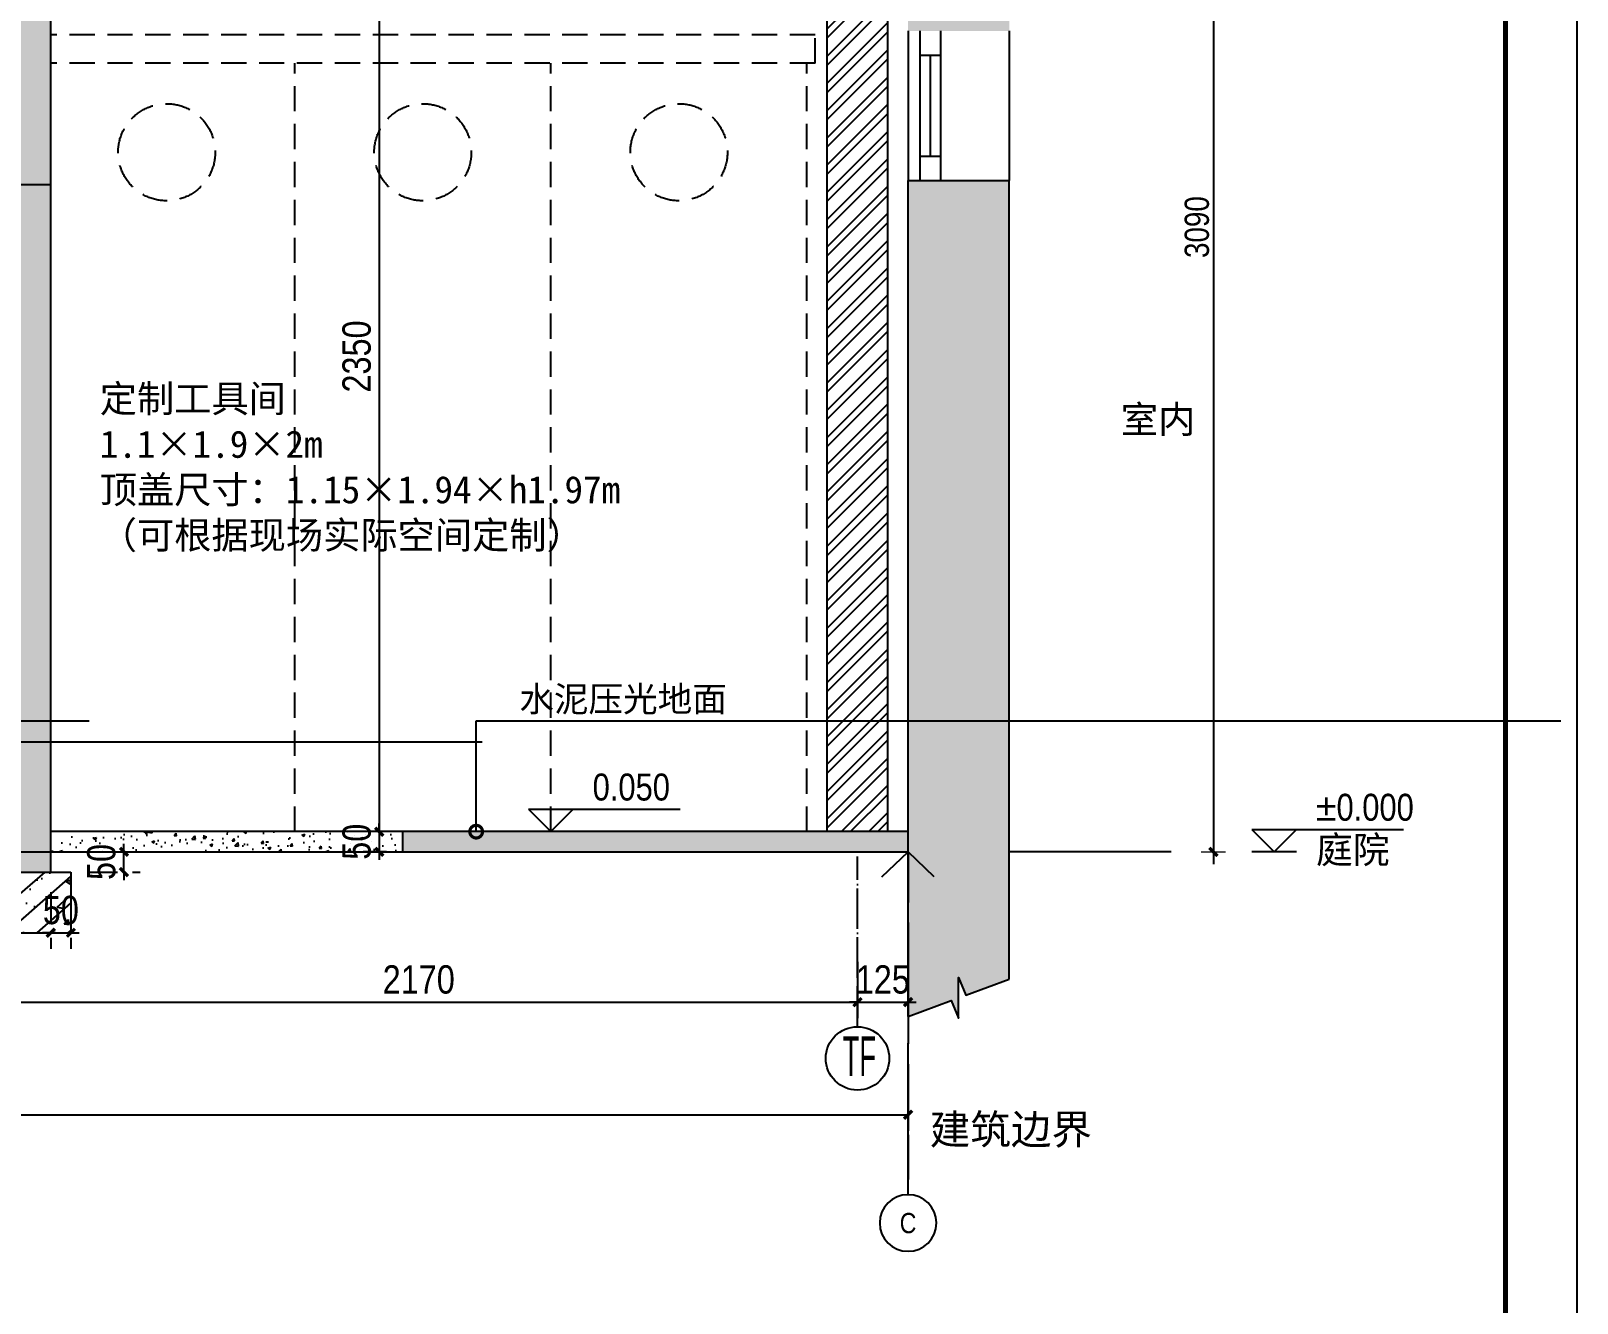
# Model space of a CAD drawing. Extents: x 9928 to 93764, y -101273 to -34887.
# Drawn here: x 83771 to 87594, y -61333 to -58187 of the extents above; entities that cross this region are included whole.
import ezdxf
from ezdxf import colors
from ezdxf.entities.mleader import LeaderData, LeaderLine
from ezdxf.enums import TextEntityAlignment as Align
from ezdxf.math import Vec2, Vec3

# ---------------------------------------------------------------- set-up
doc = ezdxf.new("R2010")
doc.units = 0
doc.header["$LTSCALE"] = 1000
doc.header["$MEASUREMENT"] = 0
for name, pattern in [('CENTER', [2, 1.25, -0.25, 0.25, -0.25]), ('DASH', [0.35, 0.25, -0.1]), ('DOTE', [2.42, 2, -0.2, 0.02, -0.2]), ('HIDDEN', [0.375, 0.25, -0.125])]:
    doc.linetypes.add(name, pattern=pattern)
doc.layers.add('_0', color=7, linetype='Continuous', lineweight=25)
for name, color, linetype in [('A', 163, 'CENTER'), ('A-ANNO-DIMS', 6, 'Continuous'), ('A-ANNO-NOTE', 4, 'Continuous'), ('A-ANNO-SYMB', 4, 'Continuous'), ('A-DETL-175', 175, 'Continuous'), ('A-DETL-42', 42, 'Continuous'), ('A-DETL-PATT-251', 251, 'Continuous'), ('A-FURN-PATT-251', 251, 'Continuous'), ('A-SECT-005', 5, 'Continuous'), ('A-SECT-146', 216, 'Continuous'), ('GL', 131, 'Continuous'), ('S-GRID-IDEN', 4, 'Continuous'), ('核对', 7, 'Continuous'), ('设备', 150, 'Continuous')]:
    doc.layers.add(name, color=color, linetype=linetype)
doc.layers.add('A-ANNO-NPLT', color=250, linetype='Continuous', plot=False)
doc.styles.add('DIM', font='ARIALN.TTF')
doc.styles.add('DIM_T3', font='ARIALN.TTF')
doc.styles.add('EN', font='ARIALN.TTF')
doc.styles.add('EN1', font='ARIALN.TTF')
doc.styles.get("Standard").update_dxf_attribs({"font": 'gbenor.shx', "bigfont": 'gbcbig.shx'})
doc.dimstyles.new('_TCH_ARCH&&20', dxfattribs={"dimtxt": 70, "dimasz": 20, "dimexe": 40, "dimexo": 40, "dimgap": 20, "dimtad": 1, "dimdec": 0, "dimzin": 0, "dimdsep": 46, "dimtxsty": 'DIM_T3', "dimblk": 'ARCHTICK', "dimcen": 0.09, "dimclrd": 6, "dimclre": 6, "dimclrt": 6, "dimazin": 2, "dimtfac": 1, "dimtdec": 0, "dimtix": 1, "dimtmove": 2, "dimatfit": 3, "dimfxl": 100, "dimfxlon": 1, "dimtolj": 1, "dimtzin": 0, "dimarcsym": 0})
doc.dimstyles.new('DIM20', dxfattribs={"dimscale": 20, "dimtxt": 3, "dimasz": 1, "dimexe": 1.5, "dimexo": 1.5, "dimgap": 0.5, "dimtad": 1, "dimdec": 0, "dimzin": 3, "dimdsep": 46, "dimtxsty": 'DIM', "dimblk": 'ARCHTICK', "dimcen": 2.5, "dimdle": 1.5, "dimclrd": 256, "dimclre": 8, "dimclrt": 256, "dimadec": 0, "dimazin": 0, "dimtfac": 1, "dimtdec": 0, "dimtix": 1, "dimtmove": 2, "dimatfit": 3, "dimfxl": 1.5, "dimfxlon": 1, "dimtolj": 1, "dimtzin": 3, "dimlwe": 5, "dimarcsym": 0})

# ---------------------------------------------------------------- blocks, each defined once
blk = doc.blocks.new('_ArchTick')
at = {"color": 0, "linetype": 'ByBlock', "const_width": 0.4}
blk.add_lwpolyline([(-0.5, -0.5), (0.5, 0.5)], dxfattribs=at)
blk = doc.blocks.new('*D21')
at = {"layer": 'A-ANNO-DIMS', "color": 6, "lineweight": -2, "transparency": 16777216}
for p, q in [((83644.5, -60488.8), (83644.5, -60628.8)), ((85814.5, -60488.8), (85814.5, -60628.8)), ((83644.5, -60588.8), (85814.5, -60588.8))]:
    blk.add_line(p, q, dxfattribs=at)
at = {"layer": 'Defpoints', "color": 0, "transparency": 16777216}
for p in [(85814.5, -60228.9), (83644.5, -60443.4), (85814.5, -60588.8)]:
    blk.add_point(p, dxfattribs=at)
at = {"layer": 'A-ANNO-DIMS', "color": 6, "lineweight": -2, "transparency": 16777216, "xscale": 20, "yscale": 20, "zscale": 20, "rotation": 180}
blk.add_blockref('_ArchTick', (83644.5, -60588.8), dxfattribs=at)
at = {"layer": 'A-ANNO-DIMS', "color": 6, "lineweight": -2, "transparency": 16777216, "xscale": 20, "yscale": 20, "zscale": 20}
blk.add_blockref('_ArchTick', (85814.5, -60588.8), dxfattribs=at)
at = {"layer": 'A-ANNO-DIMS', "color": 6, "transparency": 16777216, "insert": (84729.5, -60533.1), "char_height": 70, "attachment_point": 5, "style": 'DIM_T3'}
blk.add_mtext('\\A1;2170', dxfattribs=at)
blk = doc.blocks.new('*D23')
at = {"layer": 'A-ANNO-DIMS', "color": 6, "lineweight": -2, "transparency": 16777216}
for p, q in [((85814.5, -60488.8), (85814.5, -60628.8)), ((85939.5, -60488.8), (85939.5, -60628.8)), ((85814.5, -60588.8), (85794.5, -60588.8)), ((85814.5, -60588.8), (85939.5, -60588.8)), ((85939.5, -60588.8), (85959.5, -60588.8))]:
    blk.add_line(p, q, dxfattribs=at)
at = {"layer": 'Defpoints', "color": 0, "transparency": 16777216}
for p in [(85939.5, -59547.2), (85814.5, -60228.9), (85939.5, -60588.8)]:
    blk.add_point(p, dxfattribs=at)
at = {"layer": 'A-ANNO-DIMS', "color": 6, "lineweight": -2, "transparency": 16777216, "xscale": 20, "yscale": 20, "zscale": 20}
blk.add_blockref('_ArchTick', (85814.5, -60588.8), dxfattribs=at)
at = {"layer": 'A-ANNO-DIMS', "color": 6, "lineweight": -2, "transparency": 16777216, "xscale": 20, "yscale": 20, "zscale": 20, "rotation": 180}
blk.add_blockref('_ArchTick', (85939.5, -60588.8), dxfattribs=at)
at = {"layer": 'A-ANNO-DIMS', "color": 6, "transparency": 16777216, "insert": (85877, -60533.1), "char_height": 70, "attachment_point": 5, "style": 'DIM_T3'}
blk.add_mtext('\\A1;125', dxfattribs=at)
blk = doc.blocks.new('*D65')
at = {"layer": 'A-ANNO-DIMS', "color": 6, "lineweight": -2, "transparency": 16777216}
for p, q in [((75339.5, -60767.2), (75339.5, -60907.2)), ((85939.5, -60767.2), (85939.5, -60907.2)), ((75339.5, -60867.2), (85939.5, -60867.2))]:
    blk.add_line(p, q, dxfattribs=at)
at = {"layer": 'Defpoints', "color": 0, "transparency": 16777216}
for p in [(75339.5, -60067.2), (85939.5, -60217.2), (85939.5, -60867.2)]:
    blk.add_point(p, dxfattribs=at)
at = {"layer": 'A-ANNO-DIMS', "color": 6, "lineweight": -2, "transparency": 16777216, "xscale": 20, "yscale": 20, "zscale": 20, "rotation": 180}
blk.add_blockref('_ArchTick', (75339.5, -60867.2), dxfattribs=at)
at = {"layer": 'A-ANNO-DIMS', "color": 6, "lineweight": -2, "transparency": 16777216, "xscale": 20, "yscale": 20, "zscale": 20}
blk.add_blockref('_ArchTick', (85939.5, -60867.2), dxfattribs=at)
at = {"layer": 'A-ANNO-DIMS', "color": 6, "transparency": 16777216, "insert": (80639.5, -60811.4), "char_height": 70, "attachment_point": 5, "style": 'DIM_T3'}
blk.add_mtext('\\A1;10600', dxfattribs=at)
blk = doc.blocks.new('*D68')
at = {"layer": 'A-ANNO-DIMS', "lineweight": -2, "transparency": 16777216}
blk.add_line((86694.5, -57097.2), (86694.5, -60247.2), dxfattribs=at)
at = {"layer": 'A-ANNO-DIMS', "color": 8, "lineweight": 5, "transparency": 16777216}
for p, q in [((86664.5, -57127.2), (86724.5, -57127.2)), ((86664.5, -60217.2), (86724.5, -60217.2))]:
    blk.add_line(p, q, dxfattribs=at)
at = {"layer": 'Defpoints', "color": 0, "transparency": 16777216}
for p in [(86449.5, -57127.2), (86285.9, -60217.2), (86694.5, -60217.2)]:
    blk.add_point(p, dxfattribs=at)
at = {"layer": 'A-ANNO-DIMS', "lineweight": -2, "transparency": 16777216, "xscale": 20, "yscale": 20, "zscale": 20}
for p, rotation in [((86694.5, -57127.2), 90), ((86694.5, -60217.2), 270)]:
    blk.add_blockref('_ArchTick', p, dxfattribs=dict(at, rotation=rotation))
at = {"layer": 'A-ANNO-DIMS', "transparency": 16777216, "insert": (86653.9, -58672.2), "char_height": 60, "attachment_point": 5, "rotation": 90, "style": 'DIM'}
blk.add_mtext('\\A1;3090', dxfattribs=at)
blk = doc.blocks.new('TAG-PLAN-ELEV')
blk.add_line((-1.66, 0), (9.6, 0))
for points in [[(-1.66, 0), (0, -1.66), (1.66, 0)], [(1.66, -1.66), (-1.66, -1.66)]]:
    blk.add_lwpolyline(points)
at = {"style": 'EN'}
for tag, p in [('LEVEL', (2.45, 0.65)), ('NAME', (2.45, -2.51))]:
    blk.add_attdef(tag, p, '', height=2, dxfattribs=at)
blk = doc.blocks.new('TAG-COL')
blk.add_circle((0, 0), 4)
at = {"style": 'EN1'}
blk.add_attdef('NO', text='', height=2.19, dxfattribs=at).set_placement((0.01, 0.01), align=Align.MIDDLE_CENTER)
blk = doc.blocks.new('*D76')
at = {"layer": 'A-ANNO-DIMS', "color": 6, "lineweight": -2, "transparency": 16777216}
for p, q in [((84731.9, -57817.2), (84591.9, -57817.2)), ((84631.9, -57817.2), (84631.9, -60167.2)), ((84731.9, -60167.2), (84591.9, -60167.2))]:
    blk.add_line(p, q, dxfattribs=at)
at = {"layer": 'Defpoints', "color": 0, "transparency": 16777216}
for p in [(84919.5, -57817.2), (84631.9, -60167.2), (85018.2, -60167.2)]:
    blk.add_point(p, dxfattribs=at)
at = {"layer": 'A-ANNO-DIMS', "color": 6, "lineweight": -2, "transparency": 16777216, "xscale": 20, "yscale": 20, "zscale": 20}
for p, rotation in [((84631.9, -57817.2), 90), ((84631.9, -60167.2), 270)]:
    blk.add_blockref('_ArchTick', p, dxfattribs=dict(at, rotation=rotation))
at = {"layer": 'A-ANNO-DIMS', "color": 6, "transparency": 16777216, "insert": (84576.2, -58992.2), "char_height": 70, "attachment_point": 5, "rotation": 90, "style": 'DIM_T3'}
blk.add_mtext('\\A1;2350', dxfattribs=at)
blk = doc.blocks.new('*D77')
at = {"layer": 'A-ANNO-DIMS', "color": 6, "lineweight": -2, "transparency": 16777216}
for p, q in [((84731.9, -60167.2), (84591.9, -60167.2)), ((84631.9, -60167.2), (84631.9, -60147.2)), ((84631.9, -60167.2), (84631.9, -60217.2)), ((84649.5, -60217.2), (84591.9, -60217.2)), ((84631.9, -60217.2), (84631.9, -60237.2))]:
    blk.add_line(p, q, dxfattribs=at)
at = {"layer": 'Defpoints', "color": 0, "transparency": 16777216}
for p in [(85018.2, -60167.2), (84631.9, -60217.2), (84689.5, -60217.2)]:
    blk.add_point(p, dxfattribs=at)
at = {"layer": 'A-ANNO-DIMS', "color": 6, "lineweight": -2, "transparency": 16777216, "xscale": 20, "yscale": 20, "zscale": 20}
for p, rotation in [((84631.9, -60167.2), 270), ((84631.9, -60217.2), 90)]:
    blk.add_blockref('_ArchTick', p, dxfattribs=dict(at, rotation=rotation))
at = {"layer": 'A-ANNO-DIMS', "color": 6, "transparency": 16777216, "insert": (84576.2, -60192.2), "char_height": 70, "attachment_point": 5, "rotation": 90, "style": 'DIM_T3'}
blk.add_mtext('\\A1;50', dxfattribs=at)
blk = doc.blocks.new('alsidufhasdf')
at = {"layer": 'A-ANNO-NOTE', "const_width": 12.5, "flags": 128}
blk.add_lwpolyline([(-69970.8, -65800.3), (-69970.8, -51475.3), (-80015.8, -51475.3), (-80015.8, -65800.3)], close=True, dxfattribs=at)
at = {"layer": 'A-ANNO-NPLT'}
blk.add_lwpolyline([(-69795.8, -66000.3), (-69795.8, -51300.3), (-80190.8, -51300.3), (-80190.8, -66000.3)], close=True, dxfattribs=at)
blk = doc.blocks.new('*D782')
at = {"layer": 'Defpoints', "color": 0, "linetype": 'HIDDEN', "ltscale": 0.3, "transparency": 16777216}
for p in [(83819.5, -60267.2), (83869.5, -60267.2), (83869.5, -60417.2)]:
    blk.add_point(p, dxfattribs=at)
at = {"layer": '核对', "color": 2, "linetype": 'HIDDEN', "lineweight": -2, "ltscale": 0.3, "transparency": 16777216}
for p, q in [((83819.5, -60317.2), (83819.5, -60457.2)), ((83869.5, -60317.2), (83869.5, -60457.2)), ((83819.5, -60417.2), (83799.5, -60417.2)), ((83819.5, -60417.2), (83869.5, -60417.2)), ((83869.5, -60417.2), (83889.5, -60417.2))]:
    blk.add_line(p, q, dxfattribs=at)
at = {"layer": '核对', "color": 2, "linetype": 'HIDDEN', "lineweight": -2, "ltscale": 0.3, "transparency": 16777216, "xscale": 20, "yscale": 20, "zscale": 20}
blk.add_blockref('_ArchTick', (83819.5, -60417.2), dxfattribs=at)
at = {"layer": '核对', "color": 2, "linetype": 'HIDDEN', "lineweight": -2, "ltscale": 0.3, "transparency": 16777216, "xscale": 20, "yscale": 20, "zscale": 20, "rotation": 180}
blk.add_blockref('_ArchTick', (83869.5, -60417.2), dxfattribs=at)
at = {"layer": '核对', "color": 2, "linetype": 'HIDDEN', "ltscale": 0.3, "transparency": 16777216, "insert": (83844.5, -60361.4), "char_height": 70, "attachment_point": 5, "style": 'DIM_T3'}
blk.add_mtext('\\A1;50', dxfattribs=at)
blk = doc.blocks.new('*D783')
at = {"layer": 'Defpoints', "color": 0, "linetype": 'HIDDEN', "ltscale": 0.3, "transparency": 16777216}
for p in [(83869.5, -60217.2), (84000.6, -60217.2), (83869.5, -60267.2)]:
    blk.add_point(p, dxfattribs=at)
at = {"layer": '核对', "color": 2, "linetype": 'HIDDEN', "lineweight": -2, "ltscale": 0.3, "transparency": 16777216}
for p, q in [((84000.6, -60217.2), (84000.6, -60197.2)), ((83909.5, -60217.2), (84040.6, -60217.2)), ((84000.6, -60267.2), (84000.6, -60217.2)), ((83909.5, -60267.2), (84040.6, -60267.2)), ((84000.6, -60267.2), (84000.6, -60287.2))]:
    blk.add_line(p, q, dxfattribs=at)
at = {"layer": '核对', "color": 2, "linetype": 'HIDDEN', "lineweight": -2, "ltscale": 0.3, "transparency": 16777216, "xscale": 20, "yscale": 20, "zscale": 20}
for p, rotation in [((84000.6, -60217.2), 270), ((84000.6, -60267.2), 90)]:
    blk.add_blockref('_ArchTick', p, dxfattribs=dict(at, rotation=rotation))
at = {"layer": '核对', "color": 2, "linetype": 'HIDDEN', "ltscale": 0.3, "transparency": 16777216, "insert": (83944.9, -60242.2), "char_height": 70, "attachment_point": 5, "rotation": 90, "style": 'DIM_T3'}
blk.add_mtext('\\A1;50', dxfattribs=at)
blk = doc.blocks.new('_DotSmall')
at = {"color": 0, "linetype": 'ByBlock', "const_width": 0.5}
blk.add_lwpolyline([(-0.0625, 0, 1), (0.0625, 0, 1)], format="xyb", close=True, dxfattribs=at)
blk = doc.blocks.new('zhouhao')
at = {"layer": 'GL', "color": 3, "linetype": 'DOTE', "ltscale": 0.05}
blk.add_line((85814.5, -47400.2), (85814.5, -46979.6), dxfattribs=at)
at = {"layer": 'GL', "color": 3}
blk.add_circle((85814.5, -47478.6), 78.4, dxfattribs=at)
at = {"layer": 'GL', "color": 3, "style": 'DIM_T3', "width": 0.6}
blk.add_text('TF', height=98, dxfattribs=at).set_placement((85777.8, -47522.2))

msp = doc.modelspace()

# ---------------------------------------------------------------- hatches: boundary and pattern name
at = {"layer": 'A-DETL-PATT-251'}
h = msp.add_hatch(dxfattribs=at)
h.set_pattern_fill('钢筋混凝土', color=256, scale=20, angle=-3.7793, style=0)
h.set_pattern_definition([(41.22068, (0, 2982.866), (-32.94805, 37.608855), []), (46.22068, (0, 2982.87), (142.31283, -21.97859), [15, -165]), (351.22068, (0, 2982.87), (-17.77396, 151.9404), [12, -132]), (96.67208, (11.86, 2981.03), (124.53897, 129.9617), [12.74804, -140.22842]), (42.40488, (2.64, 3022.78), (210.80203, -47.10098), [22.5, -247.5]), (92.85628, (20.2, 3018.85), (199.36757, 182.07848), [19.12206, -210.3426]), (347.40488, (2.64, 3022.78), (199.36743, 182.07863), [18, -198]), (17.22068, (21.93, 3011.48), (113.81417, -88.21754), [15, -165]), (322.22068, (21.93, 3011.48), (58.1167, 141.50705), [12, -132]), (67.67208, (31.42, 3004.13), (171.93092, 53.28938), [12.74804, -140.22842]), (33.72068, (0, 2982.866), (6.815137, 66.273683), [0, -130.4, 0, -134, 0, -132.5]), (3.72068, (0, 2982.866), (57.69892, 75.24282), [0, -76.4, 0, -127.4, 0, -50.5]), (323.72068, (-44.503, 2985.806), (106.234974, -11.53841), [0, -50, 0, -156, 0, -207]), (313.72068, (-64.46, 2987.12), (117.703244, 12.28946), [0, -65, 0, -103.6, 0, -147])])
h.paths.add_polyline_path([(83869.5, -60267.2), (83819.5, -60267.2), (83719.5, -60267.2), (83719.5, -60417.2), (83736.9, -60369.9), (83738.9, -60417.2), (83869.5, -60417.2)])
at = {"layer": 'A-FURN-PATT-251'}
h = msp.add_hatch(dxfattribs=at)
h.set_pattern_fill('ANSI32', color=256, scale=10)
h.set_pattern_definition([(45, (-27092.73, 10566.63), (-33.67596, 33.67596), []), (45, (-27070.28, 10566.63), (-33.67596, 33.67596), [])])
h.paths.add_polyline_path([(83819.5, -57817.2), (83819.5, -57927.2), (85018.2, -57927.2), (85739.5, -57271.4), (85739.5, -60167.2), (85889.5, -60167.2), (85889.5, -57127.2), (86449.5, -57127.2), (86449.5, -57017.2), (85629.5, -57017.2), (85629.5, -57217.2), (85409.5, -57217.2), (85409.5, -57417.2), (85189.5, -57417.2), (85189.5, -57617.2), (84969.5, -57617.2), (84969.5, -57817.2)])
h = msp.add_hatch(color=253, dxfattribs=at)
h.dxf.hatch_style = 1
h.paths.add_polyline_path([(83819.5, -60267.2), (83719.5, -60267.2), (83719.5, -57067.2), (83819.5, -57067.2)])
h = msp.add_hatch(color=256, dxfattribs=at)
h.dxf.hatch_style = 1
h.paths.add_polyline_path([(85939.5, -58557.2), (86189.5, -58557.2), (86189.5, -60532.3), (86082.7, -60571.5), (86064.5, -60527.7), (86064.5, -60628.5), (86046.4, -60584.8), (85939.5, -60624)])
h.paths.add_polyline_path([(86590.4, -57537.2), (86590.4, -57417.2), (86189.5, -57417.2), (86189.5, -57137.2), (85939.5, -57137.2), (85939.5, -58187.2), (86189.5, -58187.2), (86189.5, -57537.2)])
h = msp.add_hatch(dxfattribs=at)
h.set_pattern_fill('混凝土', color=256, scale=10)
h.set_pattern_definition([(50, (0, 2982.866), (71.726018, -6.275213), [7.5, -82.5]), (355, (0, 2982.866), (-13.875133, 75.219213), [6, -66]), (100.4514, (5.98, 2982.34), (57.85094, 68.943954), [6.37402, -70.11421]), (46.1842, (0, 3002.87), (106.724105, -16.5519), [11.25, -123.75]), (96.6356, (8.89, 3001.49), (93.46627, 97.41179), [9.56103, -105.1713]), (351.1842, (0, 3002.87), (93.4662, 97.41186), [9, -99]), (21, (10, 2997.866), (59.690705, -40.26189), [7.5, -82.5]), (326, (10, 2997.866), (24.331533, 72.515005), [6, -66]), (71.4514, (14.974, 2994.51), (84.022263, 32.25305), [6.37402, -70.11421]), (37.5, (0, 2982.866), (1.2159855, 33.2893854), [0, -65.2, 0, -67, 0, -66.25]), (7.5, (0, 2982.866), (26.306954, 39.441171), [0, -38.2, 0, -63.7, 0, -25.25]), (327.5, (-22.3, 2982.866), (53.3822436, -2.255487), [0, -25, 0, -78, 0, -103.5]), (317.5, (-32.3, 2982.866), (58.318617, 10.010498), [0, -32.5, 0, -51.8, 0, -73.5])])
h.paths.add_polyline_path([(83819.5, -60167.2), (84689.5, -60167.2), (84689.5, -60217.2), (83819.5, -60217.2)])
h = msp.add_hatch(color=256, dxfattribs=at)
h.dxf.hatch_style = 1
h.paths.add_polyline_path([(84689.5, -60167.2), (85939.5, -60167.2), (85939.5, -60217.2), (84689.5, -60217.2)])

# ---------------------------------------------------------------- linework, layer by layer
at = {"layer": 'A', "ltscale": 0.3}
msp.add_line((85939.5, -61064.9), (85939.5, -58953.6), dxfattribs=at)
at = {"layer": 'A-ANNO-DIMS', "linetype": 'DASH', "ltscale": 0.5}
msp.add_line((85939.5, -60217.2), (85939.5, -61027.4), dxfattribs=at)
for points in [[(85874.9, -60279.3), (85939.5, -60217.2)], [(86004.1, -60279.3), (85939.5, -60217.2)]]:
    msp.add_lwpolyline(points, dxfattribs=at)
at = {"layer": 'A-ANNO-DIMS'}
for points in [[(83569.5, -60417.2), (83700.2, -60417.2), (83702.2, -60464.4), (83719.5, -60417.2), (83736.9, -60369.9), (83738.9, -60417.2), (83869.5, -60417.2)], [(85939.5, -60624), (86046.4, -60584.8), (86064.5, -60628.5), (86064.5, -60578.1), (86064.5, -60527.7), (86082.7, -60571.5), (86189.5, -60532.3)]]:
    msp.add_lwpolyline(points, dxfattribs=at)
at = {"layer": 'A-DETL-175'}
for p, q in [((83819.5, -60267.2), (83869.5, -60267.2)), ((83869.5, -60267.2), (83869.5, -60417.2))]:
    msp.add_line(p, q, dxfattribs=at)
at = {"layer": 'A-DETL-42'}
for p, q in [((85739.5, -60167.2), (85739.5, -57027.2)), ((85889.5, -60167.2), (85889.5, -57127.2)), ((85939.5, -58187.2), (85939.5, -58557.2)), ((86189.5, -58187.2), (86189.5, -58557.2)), ((84689.5, -60167.2), (83819.5, -60167.2))]:
    msp.add_line(p, q, dxfattribs=at)
at = {"layer": 'A-SECT-005'}
for p, q in [((85939.5, -58557.2), (86189.5, -58557.2)), ((85939.5, -60624), (85939.5, -58557.2)), ((86189.5, -60532.3), (86189.5, -58557.2)), ((85939.5, -60167.2), (84689.5, -60167.2)), ((84689.5, -60167.2), (84689.5, -60217.2)), ((82109.5, -60217.2), (85939.5, -60217.2)), ((86590.4, -60217.2), (86189.5, -60217.2))]:
    msp.add_line(p, q, dxfattribs=at)
at = {"layer": 'A-SECT-146'}
for p, q in [((83819.5, -60217.2), (83819.5, -57067.2)), ((85969.5, -58557.2), (85969.5, -58187.2)), ((86019.5, -58187.2), (86019.5, -58557.2)), ((85969.5, -58247.2), (86019.5, -58247.2)), ((85994.5, -58247.2), (85994.5, -58497.2)), ((85969.5, -58497.2), (86019.5, -58497.2)), ((83719.5, -58567.2), (83819.5, -58567.2))]:
    msp.add_line(p, q, dxfattribs=at)
msp.add_lwpolyline([(83719.5, -60217.2), (83719.5, -60267.2), (83819.5, -60267.2), (83819.5, -60217.2)], dxfattribs=at)
at = {"layer": '设备', "linetype": 'HIDDEN', "ltscale": 0.25}
for p, q in [((85709.5, -58197.2), (83819.5, -58197.2)), ((85709.5, -58267.2), (85709.5, -58197.2)), ((85709.5, -58267.2), (83819.5, -58267.2)), ((84422.8, -60167.2), (84422.8, -58267.2)), ((85056.2, -60167.2), (85056.2, -58267.2)), ((85689.5, -60167.2), (85689.5, -58267.2))]:
    msp.add_line(p, q, dxfattribs=at)
for centre in [(84106.2, -58487.2), (84739.5, -58487.2), (85372.8, -58487.2)]:
    msp.add_circle(centre, 120, dxfattribs=at)

# ---------------------------------------------------------------- block references
at = {"layer": '_0'}
msp.add_blockref('zhouhao', (0, -13249.3), dxfattribs=at)
at = {"layer": 'A-ANNO-DIMS', "xscale": 1.010204081632657, "yscale": 1.010204081632657, "zscale": 1.010204081632657, "rotation": 270}
msp.add_blockref('alsidufhasdf', (139417.5, -136595.6), dxfattribs=at)
at = {"layer": 'A-ANNO-NOTE'}
ref = msp.add_blockref('TAG-PLAN-ELEV', (85056.2, -60111.7), dxfattribs=dict(at, xscale=33.3333333328067, yscale=33.3333333328067, zscale=33.3333333328067))
ref.add_attrib('LEVEL', '0.050', (85159.5, -60090.2), dxfattribs={"layer": '0', "height": 66.67, "style": 'EN'})
ref = msp.add_blockref('TAG-PLAN-ELEV', (86844.5, -60161.7), dxfattribs=dict(at, xscale=33.33333333286359, yscale=33.33333333286359, zscale=33.33333333286359))
ref.add_attrib('LEVEL', '%%P0.000', (86947.8, -60140.2), dxfattribs={"layer": '0', "height": 66.67, "style": 'EN'})
ref.add_attrib('NAME', '庭院', (86948.2, -60245.4), dxfattribs={"layer": '0', "height": 66.67, "style": 'EN'})
at = {"layer": 'S-GRID-IDEN'}
ref = msp.add_blockref('TAG-COL', (85939.4, -61134.9), dxfattribs=dict(at, xscale=-17.5, yscale=17.5, zscale=17.5, rotation=179.9287525087452))
ref.add_attrib('NO', 'C', dxfattribs={"layer": '0', "height": 50, "rotation": 359.9288, "style": 'EN1'}).set_placement((85939.4, -61135.1), align=Align.MIDDLE_CENTER)

# ---------------------------------------------------------------- texts
at = {"layer": 'A-ANNO-DIMS', "insert": (86394.1, -60866.8), "char_height": 73.5, "attachment_point": 3}
msp.add_mtext('{\\fSimSun|b0|i0|c134|p2;建筑边界}', dxfattribs=at)
at = {"layer": 'A-ANNO-NOTE', "char_height": 67.5, "attachment_point": 1, "style": 'DIM'}
for s, insert, width in [('{\\fSimSun|b0|i0|c134|p2;定制工具间\\P1.1×1.9×2m\\P顶盖尺寸：1.15×1.94×h1.97m\\P（可根据现场实际空间定制）}', (83940.7, -59062.7), 2001.475), ('{\\fSimSun|b0|i0|c134|p2;室内}', (86465.6, -59113.9), 711.432)]:
    msp.add_mtext(s, dxfattribs=dict(at, insert=insert, width=width))

# ---------------------------------------------------------------- dimensions: what is measured, and where the dimension line sits
at = {"layer": 'A-ANNO-DIMS', "color": 1}
dim = msp.add_linear_dim(base=(86694.5, -60217.2), p1=(86449.5, -57127.2), p2=(86285.9, -60217.2), angle=90, dimstyle='DIM20', dxfattribs=at)
dim.commit()
dim.dimension.update_dxf_attribs({"geometry": '*D68', "text_midpoint": (86653.9, -58672.2)})
at = {"layer": 'A-ANNO-DIMS'}
for base, p1, p2, picture, middle in [((84631.9, -60167.2), (84919.5, -57817.2), (85018.2, -60167.2), '*D76', (84576.2, -58992.2)), ((84631.9, -60217.2), (85018.2, -60167.2), (84689.5, -60217.2), '*D77', (84576.2, -60192.2))]:
    dim = msp.add_linear_dim(base=base, p1=p1, p2=p2, angle=90, dimstyle='_TCH_ARCH&&20', dxfattribs=at)
    dim.commit()
    dim.dimension.update_dxf_attribs({"geometry": picture, "text_midpoint": middle})
for base, p1, p2, picture, middle in [((85939.5, -60588.8), (85814.5, -60228.9), (85939.5, -59547.2), '*D23', (85877, -60533.1)), ((85939.5, -60867.2), (75339.5, -60067.2), (85939.5, -60217.2), '*D65', (80639.5, -60811.4)), ((85814.5, -60588.8), (83644.5, -60443.4), (85814.5, -60228.9), '*D21', (84729.5, -60533.1))]:
    dim = msp.add_linear_dim(base=base, p1=p1, p2=p2, dimstyle='_TCH_ARCH&&20', dxfattribs=at)
    dim.commit()
    dim.dimension.update_dxf_attribs({"geometry": picture, "text_midpoint": middle})
at = {"layer": '核对', "color": 2, "linetype": 'HIDDEN', "ltscale": 0.3}
dim = msp.add_linear_dim(base=(84000.6, -60217.2), p1=(83869.5, -60267.2), p2=(83869.5, -60217.2), angle=90, dimstyle='_TCH_ARCH&&20', override={"dimclrd": 2, "dimclre": 2, "dimclrt": 2}, dxfattribs=at)
dim.commit()
dim.dimension.update_dxf_attribs({"geometry": '*D783', "text_midpoint": (83944.9, -60242.2)})
dim = msp.add_linear_dim(base=(83869.5, -60417.2), p1=(83819.5, -60267.2), p2=(83869.5, -60267.2), dimstyle='_TCH_ARCH&&20', override={"dimclrd": 2, "dimclre": 2, "dimclrt": 2}, dxfattribs=at)
dim.commit()
dim.dimension.update_dxf_attribs({"geometry": '*D782', "text_midpoint": (83844.5, -60361.4)})

# ---------------------------------------------------------------- leaders
at = {"layer": 'A-ANNO-SYMB'}
ml = msp.add_multileader_mtext('Standard', dxfattribs=at)
ml.set_content('\\pxsm1;{\\fSimSun|b0|i0|c134|p2;\\H0.2x;50厚浅黄色石材\\P1厚户外石材专用胶与钢板固定\\P底部螺栓辅助固定，定位应均匀排布、美观\\P5厚钢板，黑色哑光氟碳喷涂}', color=256, style='EN')
ml.set_leader_properties(color=256)
ml.set_arrow_properties(name='DOTSMALL')
ml.build(insert=Vec2(0, 0))
ml.multileader.update_dxf_attribs({"text_left_attachment_type": 5, "text_right_attachment_type": 5, "dogleg_length": 901.2, "arrow_head_size": 62.7})
ctx = ml.context
ctx.base_point, ctx.char_height, ctx.arrow_head_size, ctx.landing_gap_size, ctx.plane_origin = Vec3(77806.8, -58360.3), 313.469, 62.7, 0.282, Vec3(51053.8, -57875.5)
ctx.left_attachment, ctx.right_attachment = 5, 5
notes = []
notes.append((ctx, [(0, (1, 1, 0), (79984.5, -58360.3), (-1, 0), 481.3, [(0, [(80244.5, -58767.2)], 0, [])])]))
ctx.mtext.insert, ctx.mtext.flow_direction = Vec3(77807.1, -57906.1), 5
ml = msp.add_multileader_mtext('Standard', dxfattribs=at)
ml.set_content('{\\fSimSun|b0|i0|c134|p2;\\H0.2x;水泥压光地面}', color=256, style='EN')
ml.set_leader_properties(color=256)
ml.set_arrow_properties(name='DOTSMALL')
ml.build(insert=Vec2(0, 0))
ml.multileader.update_dxf_attribs({"text_left_attachment_type": 5, "text_right_attachment_type": 5, "dogleg_length": 901.2, "arrow_head_size": 62.7})
ctx = ml.context
ctx.base_point, ctx.char_height, ctx.arrow_head_size, ctx.landing_gap_size, ctx.plane_origin = Vec3(81322.9, -59893.2), 313.469, 62.7, 0.282, Vec3(109874.7, -59302.1)
ctx.left_attachment, ctx.right_attachment, ctx.text_align_type = 5, 5, 2
notes.append((ctx, [(0, (1, 1, 0), (81232.9, -59893.2), (1, 0), 90, [(0, [(81232.9, -60167.2)], 0, [])])]))
ctx.mtext.insert, ctx.mtext.alignment, ctx.mtext.flow_direction = Vec3(81852.8, -59807.8), 3, 5
ml = msp.add_multileader_mtext('Standard', dxfattribs=at)
ml.set_content('{\\fSimSun|b0|i0|c134|p2;\\H0.2x;水泥压光地面}', color=256, style='EN')
ml.set_leader_properties(color=256)
ml.set_arrow_properties(name='DOTSMALL')
ml.build(insert=Vec2(0, 0))
ml.multileader.update_dxf_attribs({"text_left_attachment_type": 5, "text_right_attachment_type": 5, "dogleg_length": 901.2, "arrow_head_size": 62.7})
ctx = ml.context
ctx.base_point, ctx.char_height, ctx.arrow_head_size, ctx.landing_gap_size, ctx.plane_origin = Vec3(84961.5, -59893.2), 313.469, 62.7, 0.282, Vec3(113513.2, -59302.1)
ctx.left_attachment, ctx.right_attachment, ctx.text_align_type = 5, 5, 2
notes.append((ctx, [(0, (1, 1, 0), (84871.5, -59893.2), (1, 0), 90, [(0, [(84871.5, -60167.2)], 0, [])])]))
ctx.mtext.insert, ctx.mtext.alignment, ctx.mtext.flow_direction = Vec3(85491.3, -59807.8), 3, 5
ml = msp.add_multileader_mtext('Standard', dxfattribs=at)
ml.set_content('{\\fSimSun|b0|i0|c134|p2;\\H0.2x;灰色碎石铺地}', color=256, style='EN')
ml.set_leader_properties(color=256)
ml.set_arrow_properties(name='DOTSMALL')
ml.build(insert=Vec2(0, 0))
ml.multileader.update_dxf_attribs({"text_left_attachment_type": 5, "text_right_attachment_type": 5, "dogleg_length": 901.2, "arrow_head_size": 62.7})
ctx = ml.context
ctx.base_point, ctx.char_height, ctx.arrow_head_size, ctx.landing_gap_size, ctx.plane_origin = Vec3(82294.8, -59944.9), 313.469, 62.7, 0.282, Vec3(110846.5, -59353.8)
ctx.left_attachment, ctx.right_attachment, ctx.text_align_type = 5, 5, 2
notes.append((ctx, [(0, (1, 1, 0), (82204.7, -59944.9), (1, 0), 90, [(0, [(82204.7, -60218.9)], 0, [])])]))
ctx.mtext.insert, ctx.mtext.alignment, ctx.mtext.flow_direction = Vec3(82825.3, -59858.1), 3, 5
for ctx, leaders in notes:
    for number, flags, end, landing, length, lines in leaders:
        leader = LeaderData()
        leader.index, (leader.has_last_leader_line, leader.has_dogleg_vector, leader.attachment_direction) = number, flags
        leader.last_leader_point, leader.dogleg_vector, leader.dogleg_length = Vec3(end), Vec3(landing), length
        for number, points, colour, breaks in lines:
            line = LeaderLine()
            line.index, line.vertices, line.color, line.breaks = number, Vec3.list(points), colors.encode_raw_color(colour), breaks
            leader.lines.append(line)
        ctx.leaders.append(leader)

doc.saveas('drawing.dxf')
